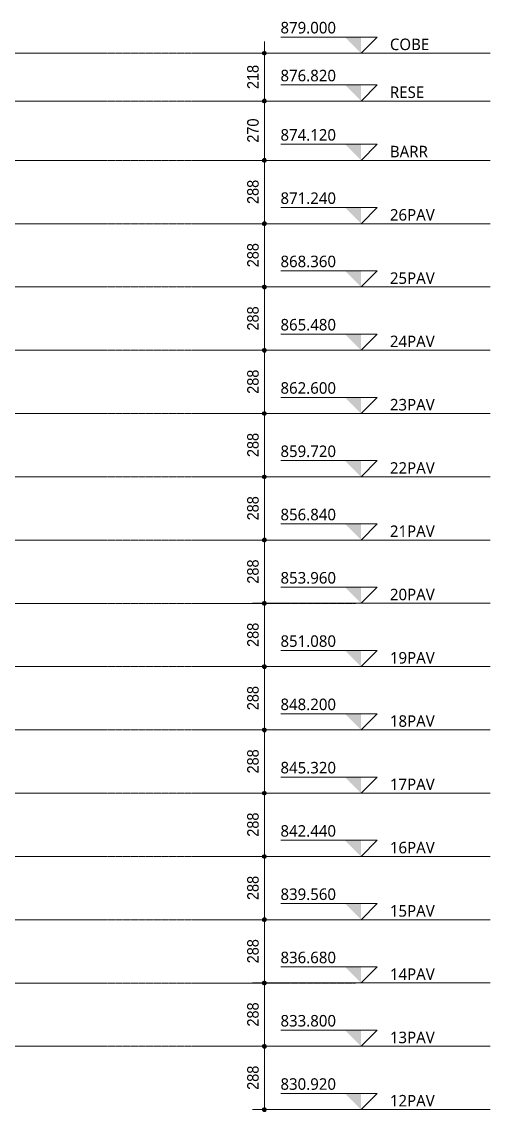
# Model space of a CAD drawing. Header units: centimetres. Extents: x -3523 to 38560, y -3196 to 88043.
# Drawn here: x 8754 to 10888, y 83102 to 88043 of the extents above; entities that cross this region are included whole.
import ezdxf

# ---------------------------------------------------------------- set-up
doc = ezdxf.new("R2010")
doc.units = ezdxf.units.CM
doc.linetypes.add('Centro', pattern=[3.175, 0.635, -0.47625, 1.5875, -0.47625])
for name, color, linetype, lineweight in [('A-ANNO-DIMS', 7, 'Continuous', 9), ('A-ANNO-DIMS-350', 7, 'Continuous', 9), ('A-FLOR-LEVL', 7, 'Continuous', 9)]:
    doc.layers.add(name, color=color, linetype=linetype, lineweight=lineweight)
doc.styles.add('Arial_3', font='arial.ttf', dxfattribs={"width": 0.9, "height": 52.5})
doc.styles.add('Gadugi_7', font='gadugi.ttf', dxfattribs={"height": 52.5})
doc.dimstyles.new('PED_1_5mm_ESQ_4', dxfattribs={"dimscale": 30.48, "dimtxt": 53.563618, "dimasz": 2.296588, "dimexe": 1.722441, "dimexo": 1.722441, "dimgap": 0.344488, "dimtad": 1, "dimdec": 1, "dimrnd": 0.5, "dimdsep": 46, "dimtxsty": 'Arial_3', "dimblk1": 'DOTSMALL', "dimblk2": 'DOTSMALL', "dimsah": 1, "dimcen": 0.09, "dimdle": 1.722441, "dimazin": 0, "dimtfac": 1, "dimtdec": 4, "dimtix": 1, "dimtmove": 0, "dimatfit": 3, "dimfxl": 1, "dimtvp": 1, "dimtolj": 1, "dimtzin": 0, "dimarcsym": 2})

# ---------------------------------------------------------------- blocks, each defined once
blk = doc.blocks.new('Nível - NÍVEL - CORTE ESQUEMÁTICO-903305-CT B 002 - CRT ESQ')
at = {"layer": 'A-FLOR-LEVL'}
blk.add_hatch(color=256, dxfattribs=at).paths.add_polyline_path([(2951.9, 79583.6), (2951.9, 79510.1), (2878.3, 79583.6)], flags=0)
for p, q in [((2585.9, 79583.6), (3025.4, 79583.6)), ((2951.9, 79510.1), (3025.4, 79583.6)), ((2458, 79510.1), (3540.4, 79510.1))]:
    blk.add_line(p, q, dxfattribs=at)
blk = doc.blocks.new('DIMBLOCK324-CT B 002 - CRT ESQ')
at = {"layer": 'A-ANNO-DIMS-350'}
h = blk.add_hatch(color=256, dxfattribs=at)
edge = h.paths.add_edge_path(flags=0)
edge.add_arc((9859.4, 87900), 8.75, 0, 360)
h = blk.add_hatch(color=256, dxfattribs=at)
edge = h.paths.add_edge_path(flags=0)
edge.add_arc((9859.4, 87682), 8.75, 0, 360)
for p, q in [((9859.4, 87952.5), (9859.4, 87682)), ((9819.3, 87900), (9911.9, 87900)), ((9859.4, 87900), (9819.3, 87900)), ((9819.3, 87682), (9911.9, 87682)), ((9859.4, 87682), (9819.3, 87682))]:
    blk.add_line(p, q, dxfattribs=at)
for centre in [(9859.4, 87900), (9859.4, 87682)]:
    blk.add_circle(centre, 8.75, dxfattribs=at)
at = {"layer": 'A-ANNO-DIMS-350', "color": 0, "insert": (9780.8, 87736.6), "char_height": 52.5, "width": 130.53, "attachment_point": 1, "rotation": 90, "line_spacing_factor": 0.941778, "style": 'Arial_3'}
blk.add_mtext('218', dxfattribs=at)
blk = doc.blocks.new('_DotSmall')
at = {"color": 0, "linetype": 'ByBlock', "const_width": 0.5}
blk.add_lwpolyline([(-0.0625, 0, 1), (0.0625, 0, 1)], format="xyb", close=True, dxfattribs=at)
blk = doc.blocks.new('DIMBLOCK325-CT B 002 - CRT ESQ')
at = {"layer": 'A-ANNO-DIMS-350'}
h = blk.add_hatch(color=256, dxfattribs=at)
edge = h.paths.add_edge_path(flags=0)
edge.add_arc((9859.4, 87682), 8.75, 0, 360)
h = blk.add_hatch(color=256, dxfattribs=at)
edge = h.paths.add_edge_path(flags=0)
edge.add_arc((9859.4, 87412), 8.75, 0, 360)
for p, q in [((9819.3, 87682), (9911.9, 87682)), ((9859.4, 87682), (9819.3, 87682)), ((9859.4, 87682), (9859.4, 87412)), ((9819.3, 87412), (9911.9, 87412)), ((9859.4, 87412), (9819.3, 87412))]:
    blk.add_line(p, q, dxfattribs=at)
for centre in [(9859.4, 87682), (9859.4, 87412)]:
    blk.add_circle(centre, 8.75, dxfattribs=at)
at = {"layer": 'A-ANNO-DIMS-350', "color": 0, "insert": (9780.8, 87492.6), "char_height": 52.5, "width": 130.53, "attachment_point": 1, "rotation": 90, "line_spacing_factor": 0.941778, "style": 'Arial_3'}
blk.add_mtext('270', dxfattribs=at)
blk = doc.blocks.new('DIMBLOCK326-CT B 002 - CRT ESQ')
at = {"layer": 'A-ANNO-DIMS-350'}
h = blk.add_hatch(color=256, dxfattribs=at)
edge = h.paths.add_edge_path(flags=0)
edge.add_arc((9859.4, 87412), 8.75, 0, 360)
h = blk.add_hatch(color=256, dxfattribs=at)
edge = h.paths.add_edge_path(flags=0)
edge.add_arc((9859.4, 87124), 8.75, 0, 360)
for p, q in [((9819.3, 87412), (9911.9, 87412)), ((9859.4, 87412), (9819.3, 87412)), ((9859.4, 87412), (9859.4, 87124)), ((9819.3, 87124), (9911.9, 87124)), ((9859.4, 87124), (9819.3, 87124))]:
    blk.add_line(p, q, dxfattribs=at)
for centre in [(9859.4, 87412), (9859.4, 87124)]:
    blk.add_circle(centre, 8.75, dxfattribs=at)
at = {"layer": 'A-ANNO-DIMS-350', "color": 0, "insert": (9780.8, 87213.6), "char_height": 52.5, "width": 130.53, "attachment_point": 1, "rotation": 90, "line_spacing_factor": 0.941778, "style": 'Arial_3'}
blk.add_mtext('288', dxfattribs=at)
blk = doc.blocks.new('DIMBLOCK327-CT B 002 - CRT ESQ')
at = {"layer": 'A-ANNO-DIMS-350'}
h = blk.add_hatch(color=256, dxfattribs=at)
edge = h.paths.add_edge_path(flags=0)
edge.add_arc((9859.4, 87124), 8.75, 0, 360)
h = blk.add_hatch(color=256, dxfattribs=at)
edge = h.paths.add_edge_path(flags=0)
edge.add_arc((9859.4, 86836), 8.75, 0, 360)
for p, q in [((9819.3, 87124), (9911.9, 87124)), ((9859.4, 87124), (9819.3, 87124)), ((9859.4, 87124), (9859.4, 86836)), ((9819.3, 86836), (9911.9, 86836)), ((9859.4, 86836), (9819.3, 86836))]:
    blk.add_line(p, q, dxfattribs=at)
for centre in [(9859.4, 87124), (9859.4, 86836)]:
    blk.add_circle(centre, 8.75, dxfattribs=at)
at = {"layer": 'A-ANNO-DIMS-350', "color": 0, "insert": (9780.8, 86925.6), "char_height": 52.5, "width": 130.53, "attachment_point": 1, "rotation": 90, "line_spacing_factor": 0.941778, "style": 'Arial_3'}
blk.add_mtext('288', dxfattribs=at)
blk = doc.blocks.new('DIMBLOCK328-CT B 002 - CRT ESQ')
at = {"layer": 'A-ANNO-DIMS-350'}
h = blk.add_hatch(color=256, dxfattribs=at)
edge = h.paths.add_edge_path(flags=0)
edge.add_arc((9859.4, 86836), 8.75, 0, 360)
h = blk.add_hatch(color=256, dxfattribs=at)
edge = h.paths.add_edge_path(flags=0)
edge.add_arc((9859.4, 86548), 8.75, 0, 360)
for p, q in [((9819.3, 86836), (9911.9, 86836)), ((9859.4, 86836), (9819.3, 86836)), ((9859.4, 86836), (9859.4, 86548)), ((9819.3, 86548), (9911.9, 86548)), ((9859.4, 86548), (9819.3, 86548))]:
    blk.add_line(p, q, dxfattribs=at)
for centre in [(9859.4, 86836), (9859.4, 86548)]:
    blk.add_circle(centre, 8.75, dxfattribs=at)
at = {"layer": 'A-ANNO-DIMS-350', "color": 0, "insert": (9780.8, 86637.6), "char_height": 52.5, "width": 130.53, "attachment_point": 1, "rotation": 90, "line_spacing_factor": 0.941778, "style": 'Arial_3'}
blk.add_mtext('288', dxfattribs=at)
blk = doc.blocks.new('DIMBLOCK329-CT B 002 - CRT ESQ')
at = {"layer": 'A-ANNO-DIMS-350'}
h = blk.add_hatch(color=256, dxfattribs=at)
edge = h.paths.add_edge_path(flags=0)
edge.add_arc((9859.4, 86548), 8.75, 0, 360)
h = blk.add_hatch(color=256, dxfattribs=at)
edge = h.paths.add_edge_path(flags=0)
edge.add_arc((9859.4, 86260), 8.75, 0, 360)
for p, q in [((9819.3, 86548), (9911.9, 86548)), ((9859.4, 86548), (9819.3, 86548)), ((9859.4, 86548), (9859.4, 86260)), ((9819.3, 86260), (9911.9, 86260)), ((9859.4, 86260), (9819.3, 86260))]:
    blk.add_line(p, q, dxfattribs=at)
for centre in [(9859.4, 86548), (9859.4, 86260)]:
    blk.add_circle(centre, 8.75, dxfattribs=at)
at = {"layer": 'A-ANNO-DIMS-350', "color": 0, "insert": (9780.8, 86349.6), "char_height": 52.5, "width": 130.53, "attachment_point": 1, "rotation": 90, "line_spacing_factor": 0.941778, "style": 'Arial_3'}
blk.add_mtext('288', dxfattribs=at)
blk = doc.blocks.new('DIMBLOCK330-CT B 002 - CRT ESQ')
at = {"layer": 'A-ANNO-DIMS-350'}
h = blk.add_hatch(color=256, dxfattribs=at)
edge = h.paths.add_edge_path(flags=0)
edge.add_arc((9859.4, 86260), 8.75, 0, 360)
h = blk.add_hatch(color=256, dxfattribs=at)
edge = h.paths.add_edge_path(flags=0)
edge.add_arc((9859.4, 85972), 8.75, 0, 360)
for p, q in [((9819.3, 86260), (9911.9, 86260)), ((9859.4, 86260), (9819.3, 86260)), ((9859.4, 86260), (9859.4, 85972)), ((9819.3, 85972), (9911.9, 85972)), ((9859.4, 85972), (9819.3, 85972))]:
    blk.add_line(p, q, dxfattribs=at)
for centre in [(9859.4, 86260), (9859.4, 85972)]:
    blk.add_circle(centre, 8.75, dxfattribs=at)
at = {"layer": 'A-ANNO-DIMS-350', "color": 0, "insert": (9780.8, 86061.6), "char_height": 52.5, "width": 130.53, "attachment_point": 1, "rotation": 90, "line_spacing_factor": 0.941778, "style": 'Arial_3'}
blk.add_mtext('288', dxfattribs=at)
blk = doc.blocks.new('DIMBLOCK331-CT B 002 - CRT ESQ')
at = {"layer": 'A-ANNO-DIMS-350'}
h = blk.add_hatch(color=256, dxfattribs=at)
edge = h.paths.add_edge_path(flags=0)
edge.add_arc((9859.4, 85972), 8.75, 0, 360)
h = blk.add_hatch(color=256, dxfattribs=at)
edge = h.paths.add_edge_path(flags=0)
edge.add_arc((9859.4, 85684), 8.75, 0, 360)
for p, q in [((9819.3, 85972), (9911.9, 85972)), ((9859.4, 85972), (9819.3, 85972)), ((9859.4, 85972), (9859.4, 85684)), ((9819.3, 85684), (9911.9, 85684)), ((9859.4, 85684), (9819.3, 85684))]:
    blk.add_line(p, q, dxfattribs=at)
for centre in [(9859.4, 85972), (9859.4, 85684)]:
    blk.add_circle(centre, 8.75, dxfattribs=at)
at = {"layer": 'A-ANNO-DIMS-350', "color": 0, "insert": (9780.8, 85773.6), "char_height": 52.5, "width": 130.53, "attachment_point": 1, "rotation": 90, "line_spacing_factor": 0.941778, "style": 'Arial_3'}
blk.add_mtext('288', dxfattribs=at)
blk = doc.blocks.new('DIMBLOCK332-CT B 002 - CRT ESQ')
at = {"layer": 'A-ANNO-DIMS-350'}
h = blk.add_hatch(color=256, dxfattribs=at)
edge = h.paths.add_edge_path(flags=0)
edge.add_arc((9859.4, 85684), 8.75, 0, 360)
h = blk.add_hatch(color=256, dxfattribs=at)
edge = h.paths.add_edge_path(flags=0)
edge.add_arc((9859.4, 85396), 8.75, 0, 360)
for p, q in [((9819.3, 85684), (9911.9, 85684)), ((9859.4, 85684), (9819.3, 85684)), ((9859.4, 85684), (9859.4, 85396)), ((9819.3, 85396), (9911.9, 85396)), ((9859.4, 85396), (9819.3, 85396))]:
    blk.add_line(p, q, dxfattribs=at)
for centre in [(9859.4, 85684), (9859.4, 85396)]:
    blk.add_circle(centre, 8.75, dxfattribs=at)
at = {"layer": 'A-ANNO-DIMS-350', "color": 0, "insert": (9780.8, 85485.6), "char_height": 52.5, "width": 130.53, "attachment_point": 1, "rotation": 90, "line_spacing_factor": 0.941778, "style": 'Arial_3'}
blk.add_mtext('288', dxfattribs=at)
blk = doc.blocks.new('DIMBLOCK333-CT B 002 - CRT ESQ')
at = {"layer": 'A-ANNO-DIMS-350'}
h = blk.add_hatch(color=256, dxfattribs=at)
edge = h.paths.add_edge_path(flags=0)
edge.add_arc((9859.4, 85396), 8.75, 0, 360)
h = blk.add_hatch(color=256, dxfattribs=at)
edge = h.paths.add_edge_path(flags=0)
edge.add_arc((9859.4, 85108), 8.75, 0, 360)
for p, q in [((9819.3, 85396), (9911.9, 85396)), ((9859.4, 85396), (9819.3, 85396)), ((9859.4, 85396), (9859.4, 85108)), ((9819.3, 85108), (9911.9, 85108)), ((9859.4, 85108), (9819.3, 85108))]:
    blk.add_line(p, q, dxfattribs=at)
for centre in [(9859.4, 85396), (9859.4, 85108)]:
    blk.add_circle(centre, 8.75, dxfattribs=at)
at = {"layer": 'A-ANNO-DIMS-350', "color": 0, "insert": (9780.8, 85197.6), "char_height": 52.5, "width": 130.53, "attachment_point": 1, "rotation": 90, "line_spacing_factor": 0.941778, "style": 'Arial_3'}
blk.add_mtext('288', dxfattribs=at)
blk = doc.blocks.new('DIMBLOCK334-CT B 002 - CRT ESQ')
at = {"layer": 'A-ANNO-DIMS-350'}
h = blk.add_hatch(color=256, dxfattribs=at)
edge = h.paths.add_edge_path(flags=0)
edge.add_arc((9859.4, 85108), 8.75, 0, 360)
h = blk.add_hatch(color=256, dxfattribs=at)
edge = h.paths.add_edge_path(flags=0)
edge.add_arc((9859.4, 84820), 8.75, 0, 360)
for p, q in [((9819.3, 85108), (9911.9, 85108)), ((9859.4, 85108), (9819.3, 85108)), ((9859.4, 85108), (9859.4, 84820)), ((9819.3, 84820), (9911.9, 84820)), ((9859.4, 84820), (9819.3, 84820))]:
    blk.add_line(p, q, dxfattribs=at)
for centre in [(9859.4, 85108), (9859.4, 84820)]:
    blk.add_circle(centre, 8.75, dxfattribs=at)
at = {"layer": 'A-ANNO-DIMS-350', "color": 0, "insert": (9780.8, 84909.6), "char_height": 52.5, "width": 130.53, "attachment_point": 1, "rotation": 90, "line_spacing_factor": 0.941778, "style": 'Arial_3'}
blk.add_mtext('288', dxfattribs=at)
blk = doc.blocks.new('DIMBLOCK335-CT B 002 - CRT ESQ')
at = {"layer": 'A-ANNO-DIMS-350'}
h = blk.add_hatch(color=256, dxfattribs=at)
edge = h.paths.add_edge_path(flags=0)
edge.add_arc((9859.4, 84820), 8.75, 0, 360)
h = blk.add_hatch(color=256, dxfattribs=at)
edge = h.paths.add_edge_path(flags=0)
edge.add_arc((9859.4, 84532), 8.75, 0, 360)
for p, q in [((9819.3, 84820), (9911.9, 84820)), ((9859.4, 84820), (9819.3, 84820)), ((9859.4, 84820), (9859.4, 84532)), ((9819.3, 84532), (9911.9, 84532)), ((9859.4, 84532), (9819.3, 84532))]:
    blk.add_line(p, q, dxfattribs=at)
for centre in [(9859.4, 84820), (9859.4, 84532)]:
    blk.add_circle(centre, 8.75, dxfattribs=at)
at = {"layer": 'A-ANNO-DIMS-350', "color": 0, "insert": (9780.8, 84621.6), "char_height": 52.5, "width": 130.53, "attachment_point": 1, "rotation": 90, "line_spacing_factor": 0.941778, "style": 'Arial_3'}
blk.add_mtext('288', dxfattribs=at)
blk = doc.blocks.new('DIMBLOCK336-CT B 002 - CRT ESQ')
at = {"layer": 'A-ANNO-DIMS-350'}
h = blk.add_hatch(color=256, dxfattribs=at)
edge = h.paths.add_edge_path(flags=0)
edge.add_arc((9859.4, 84532), 8.75, 0, 360)
h = blk.add_hatch(color=256, dxfattribs=at)
edge = h.paths.add_edge_path(flags=0)
edge.add_arc((9859.4, 84244), 8.75, 0, 360)
for p, q in [((9819.3, 84532), (9911.9, 84532)), ((9859.4, 84532), (9819.3, 84532)), ((9859.4, 84532), (9859.4, 84244)), ((9819.3, 84244), (9911.9, 84244)), ((9859.4, 84244), (9819.3, 84244))]:
    blk.add_line(p, q, dxfattribs=at)
for centre in [(9859.4, 84532), (9859.4, 84244)]:
    blk.add_circle(centre, 8.75, dxfattribs=at)
at = {"layer": 'A-ANNO-DIMS-350', "color": 0, "insert": (9780.8, 84333.6), "char_height": 52.5, "width": 130.53, "attachment_point": 1, "rotation": 90, "line_spacing_factor": 0.941778, "style": 'Arial_3'}
blk.add_mtext('288', dxfattribs=at)
blk = doc.blocks.new('DIMBLOCK337-CT B 002 - CRT ESQ')
at = {"layer": 'A-ANNO-DIMS-350'}
h = blk.add_hatch(color=256, dxfattribs=at)
edge = h.paths.add_edge_path(flags=0)
edge.add_arc((9859.4, 84244), 8.75, 0, 360)
h = blk.add_hatch(color=256, dxfattribs=at)
edge = h.paths.add_edge_path(flags=0)
edge.add_arc((9859.4, 83956), 8.75, 0, 360)
for p, q in [((9819.3, 84244), (9911.9, 84244)), ((9859.4, 84244), (9819.3, 84244)), ((9859.4, 84244), (9859.4, 83956)), ((9819.3, 83956), (9911.9, 83956)), ((9859.4, 83956), (9819.3, 83956))]:
    blk.add_line(p, q, dxfattribs=at)
for centre in [(9859.4, 84244), (9859.4, 83956)]:
    blk.add_circle(centre, 8.75, dxfattribs=at)
at = {"layer": 'A-ANNO-DIMS-350', "color": 0, "insert": (9780.8, 84045.6), "char_height": 52.5, "width": 130.53, "attachment_point": 1, "rotation": 90, "line_spacing_factor": 0.941778, "style": 'Arial_3'}
blk.add_mtext('288', dxfattribs=at)
blk = doc.blocks.new('DIMBLOCK338-CT B 002 - CRT ESQ')
at = {"layer": 'A-ANNO-DIMS-350'}
h = blk.add_hatch(color=256, dxfattribs=at)
edge = h.paths.add_edge_path(flags=0)
edge.add_arc((9859.4, 83956), 8.75, 0, 360)
h = blk.add_hatch(color=256, dxfattribs=at)
edge = h.paths.add_edge_path(flags=0)
edge.add_arc((9859.4, 83668), 8.75, 0, 360)
for p, q in [((9819.3, 83956), (9911.9, 83956)), ((9859.4, 83956), (9819.3, 83956)), ((9859.4, 83956), (9859.4, 83668)), ((9819.3, 83668), (9911.9, 83668)), ((9859.4, 83668), (9819.3, 83668))]:
    blk.add_line(p, q, dxfattribs=at)
for centre in [(9859.4, 83956), (9859.4, 83668)]:
    blk.add_circle(centre, 8.75, dxfattribs=at)
at = {"layer": 'A-ANNO-DIMS-350', "color": 0, "insert": (9780.8, 83757.6), "char_height": 52.5, "width": 130.53, "attachment_point": 1, "rotation": 90, "line_spacing_factor": 0.941778, "style": 'Arial_3'}
blk.add_mtext('288', dxfattribs=at)
blk = doc.blocks.new('DIMBLOCK339-CT B 002 - CRT ESQ')
at = {"layer": 'A-ANNO-DIMS-350'}
h = blk.add_hatch(color=256, dxfattribs=at)
edge = h.paths.add_edge_path(flags=0)
edge.add_arc((9859.4, 83668), 8.75, 0, 360)
h = blk.add_hatch(color=256, dxfattribs=at)
edge = h.paths.add_edge_path(flags=0)
edge.add_arc((9859.4, 83380), 8.75, 0, 360)
for p, q in [((9819.3, 83668), (9911.9, 83668)), ((9859.4, 83668), (9819.3, 83668)), ((9859.4, 83668), (9859.4, 83380)), ((9819.3, 83380), (9911.9, 83380)), ((9859.4, 83380), (9819.3, 83380))]:
    blk.add_line(p, q, dxfattribs=at)
for centre in [(9859.4, 83668), (9859.4, 83380)]:
    blk.add_circle(centre, 8.75, dxfattribs=at)
at = {"layer": 'A-ANNO-DIMS-350', "color": 0, "insert": (9780.8, 83469.6), "char_height": 52.5, "width": 130.53, "attachment_point": 1, "rotation": 90, "line_spacing_factor": 0.941778, "style": 'Arial_3'}
blk.add_mtext('288', dxfattribs=at)
blk = doc.blocks.new('DIMBLOCK340-CT B 002 - CRT ESQ')
at = {"layer": 'A-ANNO-DIMS-350'}
h = blk.add_hatch(color=256, dxfattribs=at)
edge = h.paths.add_edge_path(flags=0)
edge.add_arc((9859.4, 83380), 8.75, 0, 360)
h = blk.add_hatch(color=256, dxfattribs=at)
edge = h.paths.add_edge_path(flags=0)
edge.add_arc((9859.4, 83092), 8.75, 0, 360)
for p, q in [((9819.3, 83380), (9911.9, 83380)), ((9859.4, 83380), (9819.3, 83380)), ((9859.4, 83380), (9859.4, 83092)), ((9819.3, 83092), (9911.9, 83092)), ((9859.4, 83092), (9819.3, 83092))]:
    blk.add_line(p, q, dxfattribs=at)
for centre in [(9859.4, 83380), (9859.4, 83092)]:
    blk.add_circle(centre, 8.75, dxfattribs=at)
at = {"layer": 'A-ANNO-DIMS-350', "color": 0, "insert": (9780.8, 83181.6), "char_height": 52.5, "width": 130.53, "attachment_point": 1, "rotation": 90, "line_spacing_factor": 0.941778, "style": 'Arial_3'}
blk.add_mtext('288', dxfattribs=at)

msp = doc.modelspace()

# ---------------------------------------------------------------- linework, layer by layer
at = {"layer": 'A-FLOR-LEVL', "linetype": 'Centro'}
for p, q in [((5102.561, 87900.004), (10273.995, 87900.004)), ((5102.561, 87682), (10273.995, 87682)), ((5102.561, 87412.004), (10273.995, 87412.004)), ((5102.561, 87124), (10273.995, 87124)), ((5102.561, 86836), (10273.995, 86836)), ((5102.561, 86548), (10273.995, 86548)), ((5102.561, 86260), (10273.995, 86260)), ((5102.561, 85972), (10273.995, 85972)), ((5102.561, 85684), (10273.995, 85684)), ((5102.561, 85396), (10273.995, 85396)), ((5102.561, 85108), (10273.995, 85108)), ((5102.561, 84820), (10273.995, 84820)), ((5102.561, 84532), (10273.995, 84532)), ((5102.561, 84244), (10273.995, 84244)), ((5102.561, 83956), (10273.995, 83956)), ((5102.561, 83668.001), (10273.995, 83668.001)), ((5102.561, 83380.001), (10273.995, 83380.001))]:
    msp.add_line(p, q, dxfattribs=at)

# ---------------------------------------------------------------- block references
at = {"layer": 'A-FLOR-LEVL'}
for p in [(7347.865, 8390), (7347.865, 8171.996), (7347.865, 7902), (7347.865, 7613.996), (7347.865, 7325.996), (7347.865, 7037.996), (7347.865, 6749.996), (7347.865, 6461.996), (7347.865, 6173.996), (7347.865, 5885.996), (7347.865, 5597.996), (7347.865, 5309.996), (7347.865, 5021.996), (7347.865, 4733.996), (7347.865, 4445.996), (7347.865, 4157.997), (7347.865, 3869.997), (7347.865, 3581.997)]:
    msp.add_blockref('Nível - NÍVEL - CORTE ESQUEMÁTICO-903305-CT B 002 - CRT ESQ', p, dxfattribs=at)

# ---------------------------------------------------------------- texts
at = {"layer": 'A-FLOR-LEVL', "char_height": 52.5, "attachment_point": 1, "style": 'Gadugi_7'}
for s, insert, width in [('879.000', (9932.425, 88042.501), 305.84378), ('COBE', (10430.905, 87966.541), 218.86069), ('876.820', (9932.425, 87824.497), 305.84378), ('RESE', (10430.905, 87748.537), 190.80162), ('874.120', (9932.425, 87554.501), 305.84378), ('BARR', (10430.905, 87478.541), 216.05478), ('871.240', (9932.425, 87266.497), 305.84378), ('26PAV', (10430.905, 87190.537), 260.94928), ('868.360', (9932.425, 86978.497), 305.84378), ('25PAV', (10430.905, 86902.537), 260.94928), ('865.480', (9932.425, 86690.497), 305.84378), ('24PAV', (10430.905, 86614.537), 260.94928), ('862.600', (9932.425, 86402.497), 305.84378), ('23PAV', (10430.905, 86326.537), 260.94928), ('859.720', (9932.425, 86114.497), 305.84378), ('22PAV', (10430.905, 86038.537), 260.94928), ('856.840', (9932.425, 85826.497), 305.84378), ('21PAV', (10430.905, 85750.537), 260.94928), ('853.960', (9932.425, 85538.497), 305.84378), ('20PAV', (10430.905, 85462.537), 260.94928), ('851.080', (9932.425, 85250.497), 305.84378), ('19PAV', (10430.905, 85174.537), 260.94928), ('848.200', (9932.425, 84962.497), 305.84378), ('18PAV', (10430.905, 84886.537), 260.94928), ('845.320', (9932.425, 84674.497), 305.84378), ('17PAV', (10430.905, 84598.537), 260.94928), ('842.440', (9932.425, 84386.497), 305.84378), ('16PAV', (10430.905, 84310.537), 260.94928), ('839.560', (9932.425, 84098.497), 305.84378), ('15PAV', (10430.905, 84022.537), 260.94928), ('836.680', (9932.425, 83810.498), 305.84378), ('14PAV', (10430.905, 83734.538), 260.94928), ('833.800', (9932.425, 83522.498), 305.84378), ('13PAV', (10430.905, 83446.538), 260.94928), ('830.920', (9932.425, 83234.498), 305.84378), ('12PAV', (10430.905, 83158.538), 260.94928)]:
    msp.add_mtext(s, dxfattribs=dict(at, insert=insert, width=width))

# ---------------------------------------------------------------- dimensions: what is measured, and where the dimension line sits
at = {"layer": 'A-ANNO-DIMS'}
for base, p1, p2, override, picture, middle in [((9859.448, 87682), (9871.823, 87900.004), (9871.823, 87682), {"dimpost": '<>', "dimfxl": 218.004}, 'DIMBLOCK324-CT B 002 - CRT ESQ', (9822.143, 87791.002)), ((9859.448, 87412.004), (9871.823, 87682), (9871.823, 87412.004), {"dimpost": '<>', "dimfxl": 269.996}, 'DIMBLOCK325-CT B 002 - CRT ESQ', (9822.143, 87547.002)), ((9859.448, 87124), (9871.823, 87412.004), (9871.823, 87124), {"dimpost": '<>', "dimfxl": 288.004}, 'DIMBLOCK326-CT B 002 - CRT ESQ', (9822.143, 87268.002)), ((9859.448, 86836), (9871.823, 87124), (9871.823, 86836), {"dimpost": '<>', "dimfxl": 288}, 'DIMBLOCK327-CT B 002 - CRT ESQ', (9822.143, 86980)), ((9859.448, 86548), (9871.823, 86836), (9871.823, 86548), {"dimpost": '<>', "dimfxl": 288}, 'DIMBLOCK328-CT B 002 - CRT ESQ', (9822.143, 86692)), ((9859.448, 86260), (9871.823, 86548), (9871.823, 86260), {"dimpost": '<>', "dimfxl": 288}, 'DIMBLOCK329-CT B 002 - CRT ESQ', (9822.143, 86404)), ((9859.448, 85972), (9871.823, 86260), (9871.823, 85972), {"dimpost": '<>', "dimfxl": 288}, 'DIMBLOCK330-CT B 002 - CRT ESQ', (9822.143, 86116)), ((9859.448, 85684), (9871.823, 85972), (9871.823, 85684), {"dimpost": '<>', "dimfxl": 288}, 'DIMBLOCK331-CT B 002 - CRT ESQ', (9822.143, 85828)), ((9859.448, 85396), (9871.823, 85684), (9871.823, 85396), {"dimpost": '<>', "dimfxl": 288}, 'DIMBLOCK332-CT B 002 - CRT ESQ', (9822.143, 85540)), ((9859.448, 85108), (9871.823, 85396), (9871.823, 85108), {"dimpost": '<>', "dimfxl": 288}, 'DIMBLOCK333-CT B 002 - CRT ESQ', (9822.143, 85252)), ((9859.448, 84820), (9871.823, 85108), (9871.823, 84820), {"dimpost": '<>', "dimfxl": 288}, 'DIMBLOCK334-CT B 002 - CRT ESQ', (9822.143, 84964)), ((9859.448, 84532), (9871.823, 84820), (9871.823, 84532), {"dimpost": '<>', "dimfxl": 288}, 'DIMBLOCK335-CT B 002 - CRT ESQ', (9822.143, 84676)), ((9859.448, 84244), (9871.823, 84532), (9871.823, 84244), {"dimpost": '<>', "dimfxl": 288}, 'DIMBLOCK336-CT B 002 - CRT ESQ', (9822.143, 84388)), ((9859.448, 83956), (9871.823, 84244), (9871.823, 83956), {"dimpost": '<>', "dimfxl": 288}, 'DIMBLOCK337-CT B 002 - CRT ESQ', (9822.143, 84100)), ((9859.448, 83668.001), (9871.823, 83956), (9871.823, 83668.001), {"dimpost": '<>', "dimfxl": 287.999}, 'DIMBLOCK338-CT B 002 - CRT ESQ', (9822.143, 83812.001)), ((9859.448, 83380.001), (9871.823, 83668.001), (9871.823, 83380.001), {"dimpost": '<>', "dimfxl": 288}, 'DIMBLOCK339-CT B 002 - CRT ESQ', (9822.143, 83524.001)), ((9859.448, 83092.001), (9871.823, 83380.001), (9871.823, 83092.001), {"dimpost": '<>', "dimfxl": 288}, 'DIMBLOCK340-CT B 002 - CRT ESQ', (9822.143, 83236.001))]:
    dim = msp.add_linear_dim(base=base, p1=p1, p2=p2, angle=90, dimstyle='PED_1_5mm_ESQ_4', override=override, dxfattribs=at)
    dim.commit()
    dim.dimension.update_dxf_attribs({"geometry": picture, "text_midpoint": middle})

doc.saveas('drawing.dxf')
